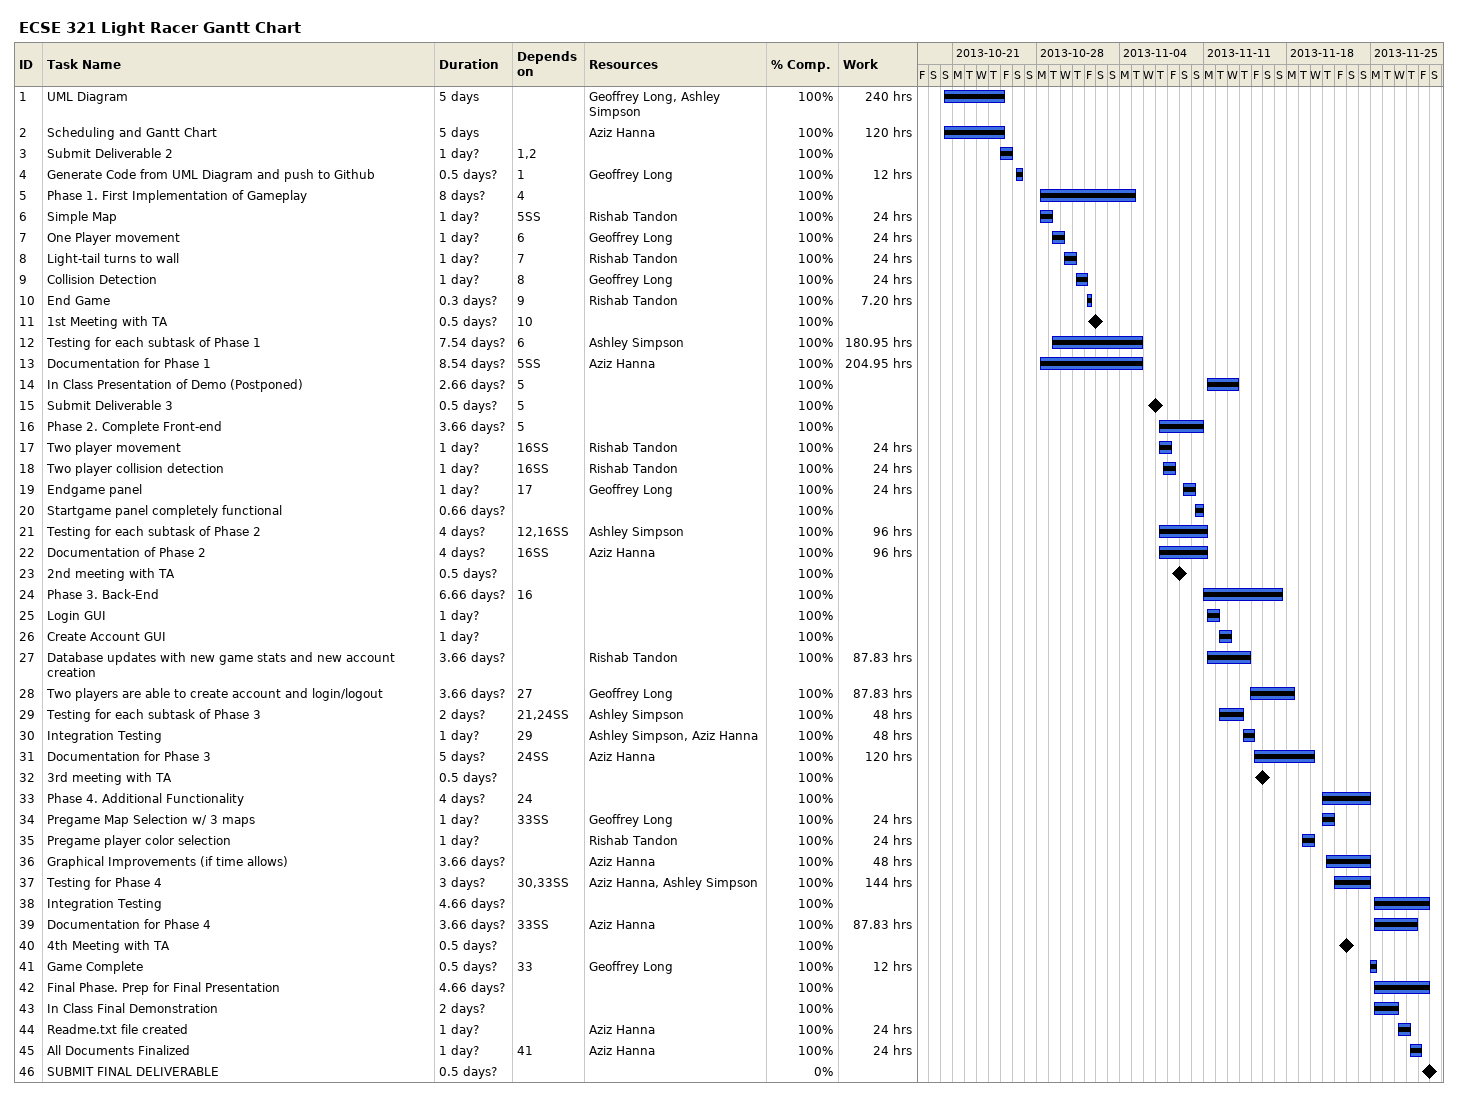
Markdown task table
ECSE 321 Light Racer Gantt Chart

| ID | Task | Duration | Start | Finish | Predecessors | Resources | % complete | Work (h) |
|---|---|---|---|---|---|---|---|---|
| 1 | UML Diagram | 5d | 2013-10-20 | 2013-10-25 |  | Geoffrey Long, Ashley Simpson | 100 | 240 |
| 2 | Scheduling and Gantt Chart | 5d | 2013-10-20 | 2013-10-25 |  | Aziz Hanna | 100 | 120 |
| 3 | Submit Deliverable 2 | 1d? | 2013-10-24 | 2013-10-25 | 1, 2 |  | 100 |  |
| 4 | Generate Code from UML Diagram and push to Github | 0.5d? | 2013-10-26 | 2013-10-26 | 1 | Geoffrey Long | 100 | 12 |
| 5 | Phase 1. First Implementation of Gameplay | 8d? | 2013-10-28 | 2013-11-05 | 4 |  | 100 |  |
| 6 | Simple Map | 1d? | 2013-10-28 | 2013-10-29 | 5SS | Rishab Tandon | 100 | 24 |
| 7 | One Player movement | 1d? | 2013-10-29 | 2013-10-30 | 6 | Geoffrey Long | 100 | 24 |
| 8 | Light-tail turns to wall | 1d? | 2013-10-30 | 2013-10-31 | 7 | Rishab Tandon | 100 | 24 |
| 9 | Collision Detection | 1d? | 2013-10-31 | 2013-11-01 | 8 | Geoffrey Long | 100 | 24 |
| 10 | End Game | 0.3d? | 2013-11-01 | 2013-11-01 | 9 | Rishab Tandon | 100 | 7.20 |
| 11 | 1st Meeting with TA | 0.5d? | 2013-11-01 | 2013-11-01 | 10 |  | 100 |  |
| 12 | Testing for each subtask of Phase 1 | 7.54d? | 2013-10-29 | 2013-11-05 | 6 | Ashley Simpson | 100 | 180.95 |
| 13 | Documentation for Phase 1 | 8.54d? | 2013-10-28 | 2013-11-05 | 5SS | Aziz Hanna | 100 | 204.95 |
| 14 | In Class Presentation of Demo (Postponed) | 2.66d? | 2013-11-11 | 2013-11-13 | 5 |  | 100 |  |
| 15 | Submit Deliverable 3 | 0.5d? | 2013-11-06 | 2013-11-06 | 5 |  | 100 |  |
| 16 | Phase 2. Complete Front-end | 3.66d? | 2013-11-07 | 2013-11-10 | 5 |  | 100 |  |
| 17 | Two player movement | 1d? | 2013-11-07 | 2013-11-08 | 16SS | Rishab Tandon | 100 | 24 |
| 18 | Two player collision detection | 1d? | 2013-11-07 | 2013-11-08 | 16SS | Rishab Tandon | 100 | 24 |
| 19 | Endgame panel | 1d? | 2013-11-09 | 2013-11-10 | 17 | Geoffrey Long | 100 | 24 |
| 20 | Startgame panel completely functional | 0.66d? | 2013-11-10 | 2013-11-10 |  |  | 100 |  |
| 21 | Testing for each subtask of Phase 2 | 4d? | 2013-11-07 | 2013-11-11 | 12, 16SS | Ashley Simpson | 100 | 96 |
| 22 | Documentation of Phase 2 | 4d? | 2013-11-07 | 2013-11-11 | 16SS | Aziz Hanna | 100 | 96 |
| 23 | 2nd meeting with TA | 0.5d? | 2013-11-08 | 2013-11-08 |  |  | 100 |  |
| 24 | Phase 3. Back-End | 6.66d? | 2013-11-10 | 2013-11-17 | 16 |  | 100 |  |
| 25 | Login GUI | 1d? | 2013-11-11 | 2013-11-12 |  |  | 100 |  |
| 26 | Create Account GUI | 1d? | 2013-11-12 | 2013-11-13 |  |  | 100 |  |
| 27 | Database updates with new game stats and new account creation | 3.66d? | 2013-11-11 | 2013-11-14 |  | Rishab Tandon | 100 | 87.83 |
| 28 | Two players are able to create account and login/logout | 3.66d? | 2013-11-14 | 2013-11-18 | 27 | Geoffrey Long | 100 | 87.83 |
| 29 | Testing for each subtask of Phase 3 | 2d? | 2013-11-12 | 2013-11-14 | 21, 24SS | Ashley Simpson | 100 | 48 |
| 30 | Integration Testing | 1d? | 2013-11-14 | 2013-11-15 | 29 | Ashley Simpson, Aziz Hanna | 100 | 48 |
| 31 | Documentation for Phase 3 | 5d? | 2013-11-15 | 2013-11-20 | 24SS | Aziz Hanna | 100 | 120 |
| 32 | 3rd meeting with TA | 0.5d? | 2013-11-15 | 2013-11-15 |  |  | 100 |  |
| 33 | Phase 4. Additional Functionality | 4d? | 2013-11-20 | 2013-11-24 | 24 |  | 100 |  |
| 34 | Pregame Map Selection w/ 3 maps | 1d? | 2013-11-20 | 2013-11-21 | 33SS | Geoffrey Long | 100 | 24 |
| 35 | Pregame player color selection | 1d? | 2013-11-19 | 2013-11-20 |  | Rishab Tandon | 100 | 24 |
| 36 | Graphical Improvements (if time allows) | 3.66d? | 2013-11-21 | 2013-11-24 |  | Aziz Hanna | 100 | 48 |
| 37 | Testing for Phase 4 | 3d? | 2013-11-21 | 2013-11-24 | 30, 33SS | Aziz Hanna, Ashley Simpson | 100 | 144 |
| 38 | Integration Testing | 4.66d? | 2013-11-25 | 2013-11-29 |  |  | 100 |  |
| 39 | Documentation for Phase 4 | 3.66d? | 2013-11-25 | 2013-11-28 | 33SS | Aziz Hanna | 100 | 87.83 |
| 40 | 4th Meeting with TA | 0.5d? | 2013-11-22 | 2013-11-22 |  |  | 100 |  |
| 41 | Game Complete | 0.5d? | 2013-11-24 | 2013-11-25 | 33 | Geoffrey Long | 100 | 12 |
| 42 | Final Phase. Prep for Final Presentation | 4.66d? | 2013-11-25 | 2013-11-29 |  |  | 100 |  |
| 43 | In Class Final Demonstration | 2d? | 2013-11-25 | 2013-11-27 |  |  | 100 |  |
| 44 | Readme.txt file created | 1d? | 2013-11-27 | 2013-11-28 |  | Aziz Hanna | 100 | 24 |
| 45 | All Documents Finalized | 1d? | 2013-11-28 | 2013-11-29 | 41 | Aziz Hanna | 100 | 24 |
| 46 | SUBMIT FINAL DELIVERABLE | 0.5d? | 2013-11-29 | 2013-11-29 |  |  | 0 |  |
